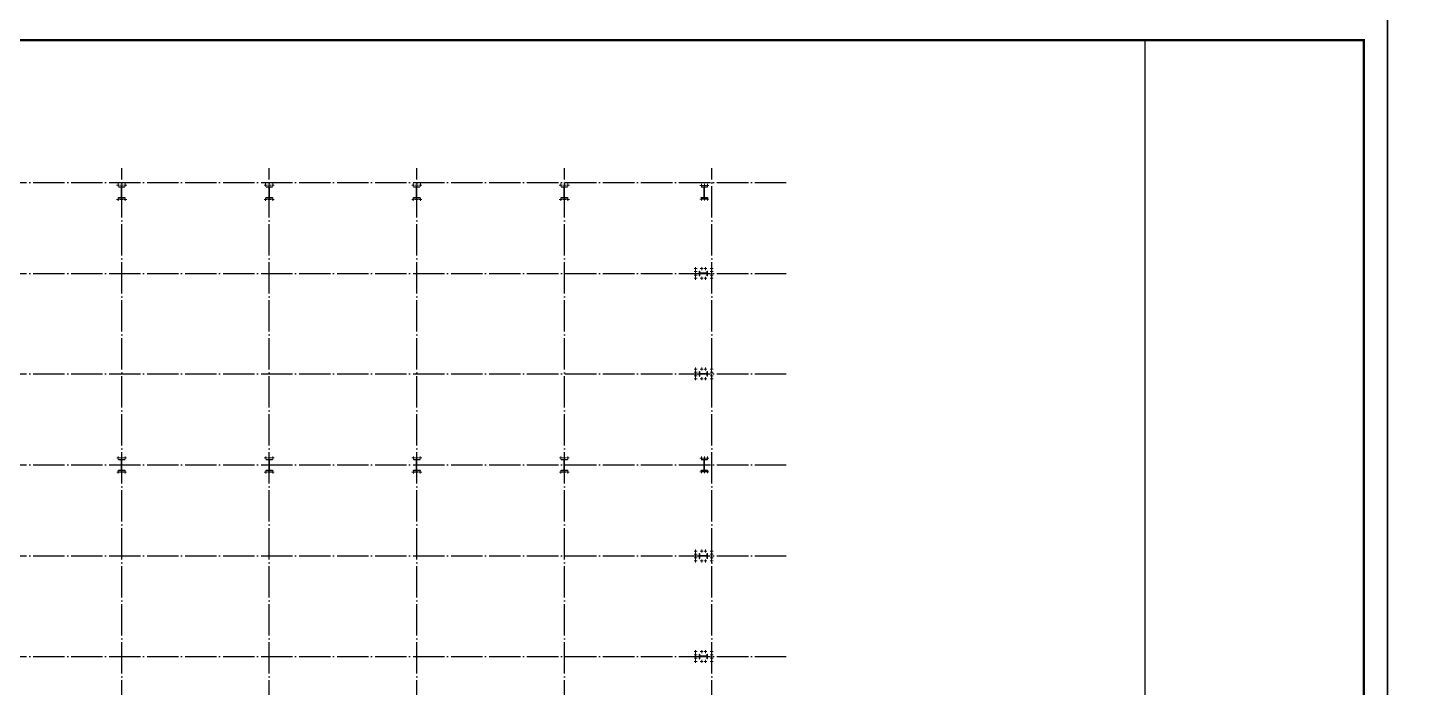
# Model space of a CAD drawing. Extents: x 95752 to 843522, y -411933 to 75567.
# Drawn here: x 358961 to 447410, y -56252 to -14245 of the extents above; entities that cross this region are included whole.
import ezdxf

# ---------------------------------------------------------------- set-up
doc = ezdxf.new("R2010")
doc.units = 0
doc.header["$LTSCALE"] = 1000
doc.header["$MEASUREMENT"] = 0
doc.linetypes.add('DOTE', pattern=[2.42, 2, -0.2, 0.02, -0.2])
doc.layers.add('10', color=7, linetype='Continuous', lineweight=18)
for name, color, linetype in [('C-粗线', 51, 'Continuous'), ('DOTE', 1, 'Continuous'), ('PUB_TITLE', 4, 'Continuous')]:
    doc.layers.add(name, color=color, linetype=linetype)

# ---------------------------------------------------------------- blocks, each defined once
blk = doc.blocks.new('钢柱模板')
at = {"layer": 'C-粗线', "color": 6}
for p, q in [((-163632, -203263), (-163632, -203275)), ((-163632, -203263), (-163232, -203263)), ((-163632, -203263), (-163632, -203275)), ((-163632, -203263), (-163232, -203263)), ((-163632, -203275), (-163232, -203275)), ((-163632, -203275), (-163232, -203275)), ((-163441, -203283), (-163449, -203275)), ((-163441, -203283), (-163449, -203275)), ((-163441, -203951), (-163441, -203275)), ((-163441, -203951), (-163441, -203275)), ((-163423, -203283), (-163415, -203275)), ((-163423, -203951), (-163423, -203275)), ((-163423, -203283), (-163415, -203275)), ((-163423, -203951), (-163423, -203275)), ((-163232, -203263), (-163232, -203275)), ((-163232, -203263), (-163232, -203275)), ((-154232, -203263), (-154232, -203275)), ((-154232, -203263), (-153832, -203263)), ((-154232, -203263), (-154232, -203275)), ((-154232, -203263), (-153832, -203263)), ((-154232, -203275), (-153832, -203275)), ((-154232, -203275), (-153832, -203275)), ((-154041, -203283), (-154049, -203275)), ((-154041, -203283), (-154049, -203275)), ((-154041, -203951), (-154041, -203275)), ((-154041, -203951), (-154041, -203275)), ((-154023, -203283), (-154015, -203275)), ((-154023, -203951), (-154023, -203275)), ((-154023, -203283), (-154015, -203275)), ((-154023, -203951), (-154023, -203275)), ((-153832, -203263), (-153832, -203275)), ((-153832, -203263), (-153832, -203275)), ((-144832, -203263), (-144832, -203275)), ((-144832, -203263), (-144432, -203263)), ((-144832, -203263), (-144832, -203275)), ((-144832, -203263), (-144432, -203263)), ((-144832, -203275), (-144432, -203275)), ((-144832, -203275), (-144432, -203275)), ((-144641, -203283), (-144649, -203275)), ((-144641, -203283), (-144649, -203275)), ((-144641, -203951), (-144641, -203275)), ((-144641, -203951), (-144641, -203275)), ((-144623, -203283), (-144615, -203275)), ((-144623, -203951), (-144623, -203275)), ((-144623, -203283), (-144615, -203275)), ((-144623, -203951), (-144623, -203275)), ((-144432, -203263), (-144432, -203275)), ((-144432, -203263), (-144432, -203275)), ((-135432, -203263), (-135432, -203275)), ((-135432, -203263), (-135032, -203263)), ((-135432, -203263), (-135432, -203275)), ((-135432, -203263), (-135032, -203263)), ((-135432, -203275), (-135032, -203275)), ((-135432, -203275), (-135032, -203275)), ((-135241, -203283), (-135249, -203275)), ((-135241, -203283), (-135249, -203275)), ((-135241, -203951), (-135241, -203275)), ((-135241, -203951), (-135241, -203275)), ((-135223, -203283), (-135215, -203275)), ((-135223, -203951), (-135223, -203275)), ((-135223, -203283), (-135215, -203275)), ((-135223, -203951), (-135223, -203275)), ((-135032, -203263), (-135032, -203275)), ((-135032, -203263), (-135032, -203275)), ((-126512, -203263), (-126512, -203275)), ((-126512, -203263), (-126112, -203263)), ((-126512, -203263), (-126512, -203275)), ((-126512, -203263), (-126112, -203263)), ((-126512, -203275), (-126112, -203275)), ((-126512, -203275), (-126112, -203275)), ((-126321, -203283), (-126329, -203275)), ((-126321, -203283), (-126329, -203275)), ((-126321, -203951), (-126321, -203275)), ((-126321, -203951), (-126321, -203275)), ((-126303, -203283), (-126295, -203275)), ((-126303, -203951), (-126303, -203275)), ((-126303, -203283), (-126295, -203275)), ((-126303, -203951), (-126303, -203275)), ((-126112, -203263), (-126112, -203275)), ((-126112, -203263), (-126112, -203275)), ((-163632, -203963), (-163632, -203951)), ((-163632, -203951), (-163232, -203951)), ((-163632, -203963), (-163632, -203951)), ((-163632, -203951), (-163232, -203951)), ((-163632, -203963), (-163232, -203963)), ((-163632, -203963), (-163232, -203963)), ((-163441, -203943), (-163449, -203951)), ((-163441, -203943), (-163449, -203951)), ((-163423, -203943), (-163415, -203951)), ((-163423, -203943), (-163415, -203951)), ((-163232, -203951), (-163232, -203963)), ((-163232, -203951), (-163232, -203963)), ((-154232, -203963), (-154232, -203951)), ((-154232, -203951), (-153832, -203951)), ((-154232, -203963), (-154232, -203951)), ((-154232, -203951), (-153832, -203951)), ((-154232, -203963), (-153832, -203963)), ((-154232, -203963), (-153832, -203963)), ((-154041, -203943), (-154049, -203951)), ((-154041, -203943), (-154049, -203951)), ((-154023, -203943), (-154015, -203951)), ((-154023, -203943), (-154015, -203951)), ((-153832, -203951), (-153832, -203963)), ((-153832, -203951), (-153832, -203963)), ((-144832, -203963), (-144832, -203951)), ((-144832, -203951), (-144432, -203951)), ((-144832, -203963), (-144832, -203951)), ((-144832, -203951), (-144432, -203951)), ((-144832, -203963), (-144432, -203963)), ((-144832, -203963), (-144432, -203963)), ((-144641, -203943), (-144649, -203951)), ((-144641, -203943), (-144649, -203951)), ((-144623, -203943), (-144615, -203951)), ((-144623, -203943), (-144615, -203951)), ((-144432, -203951), (-144432, -203963)), ((-144432, -203951), (-144432, -203963)), ((-135432, -203963), (-135432, -203951)), ((-135432, -203951), (-135032, -203951)), ((-135432, -203963), (-135432, -203951)), ((-135432, -203951), (-135032, -203951)), ((-135432, -203963), (-135032, -203963)), ((-135432, -203963), (-135032, -203963)), ((-135241, -203943), (-135249, -203951)), ((-135241, -203943), (-135249, -203951)), ((-135223, -203943), (-135215, -203951)), ((-135223, -203943), (-135215, -203951)), ((-135032, -203951), (-135032, -203963)), ((-135032, -203951), (-135032, -203963)), ((-126512, -203963), (-126512, -203951)), ((-126512, -203951), (-126112, -203951)), ((-126512, -203963), (-126512, -203951)), ((-126512, -203951), (-126112, -203951)), ((-126512, -203963), (-126112, -203963)), ((-126512, -203963), (-126112, -203963)), ((-126321, -203943), (-126329, -203951)), ((-126321, -203943), (-126329, -203951)), ((-126303, -203943), (-126295, -203951)), ((-126303, -203943), (-126295, -203951)), ((-126112, -203951), (-126112, -203963)), ((-126112, -203951), (-126112, -203963)), ((-126612, -208633), (-126600, -208633)), ((-126612, -208933), (-126612, -208633)), ((-126612, -208633), (-126600, -208633)), ((-126612, -208933), (-126612, -208633)), ((-126600, -208933), (-126600, -208633)), ((-126600, -208933), (-126600, -208633)), ((-126124, -208633), (-126112, -208633)), ((-126124, -208933), (-126124, -208633)), ((-126124, -208633), (-126112, -208633)), ((-126124, -208933), (-126124, -208633)), ((-126112, -208933), (-126112, -208633)), ((-126112, -208933), (-126112, -208633)), ((-126612, -208933), (-126600, -208933)), ((-126612, -208933), (-126600, -208933)), ((-126592, -208774), (-126600, -208766)), ((-126592, -208774), (-126600, -208766)), ((-126124, -208774), (-126600, -208774)), ((-126124, -208774), (-126600, -208774)), ((-126592, -208792), (-126600, -208800)), ((-126124, -208792), (-126600, -208792)), ((-126592, -208792), (-126600, -208800)), ((-126124, -208792), (-126600, -208792)), ((-126132, -208774), (-126124, -208766)), ((-126132, -208774), (-126124, -208766)), ((-126132, -208792), (-126124, -208800)), ((-126132, -208792), (-126124, -208800)), ((-126112, -208933), (-126124, -208933)), ((-126112, -208933), (-126124, -208933)), ((-126612, -215033), (-126600, -215033)), ((-126612, -215333), (-126612, -215033)), ((-126612, -215033), (-126600, -215033)), ((-126612, -215333), (-126612, -215033)), ((-126612, -215333), (-126600, -215333)), ((-126612, -215333), (-126600, -215333)), ((-126600, -215333), (-126600, -215033)), ((-126600, -215333), (-126600, -215033)), ((-126592, -215174), (-126600, -215166)), ((-126592, -215174), (-126600, -215166)), ((-126124, -215174), (-126600, -215174)), ((-126124, -215174), (-126600, -215174)), ((-126592, -215192), (-126600, -215200)), ((-126124, -215192), (-126600, -215192)), ((-126592, -215192), (-126600, -215200)), ((-126124, -215192), (-126600, -215192)), ((-126132, -215174), (-126124, -215166)), ((-126132, -215174), (-126124, -215166)), ((-126132, -215192), (-126124, -215200)), ((-126132, -215192), (-126124, -215200)), ((-126124, -215033), (-126112, -215033)), ((-126124, -215333), (-126124, -215033)), ((-126124, -215033), (-126112, -215033)), ((-126124, -215333), (-126124, -215033)), ((-126112, -215333), (-126124, -215333)), ((-126112, -215333), (-126124, -215333)), ((-126112, -215333), (-126112, -215033)), ((-126112, -215333), (-126112, -215033)), ((-163637, -220633), (-163637, -220645)), ((-163637, -220633), (-163227, -220633)), ((-163637, -220633), (-163637, -220645)), ((-163637, -220633), (-163227, -220633)), ((-163637, -220645), (-163227, -220645)), ((-163637, -220645), (-163227, -220645)), ((-163441, -220653), (-163449, -220645)), ((-163441, -220653), (-163449, -220645)), ((-163441, -221321), (-163441, -220645)), ((-163441, -221321), (-163441, -220645)), ((-163423, -220653), (-163415, -220645)), ((-163423, -221321), (-163423, -220645)), ((-163423, -220653), (-163415, -220645)), ((-163423, -221321), (-163423, -220645)), ((-163227, -220633), (-163227, -220645)), ((-163227, -220633), (-163227, -220645)), ((-154237, -220633), (-154237, -220645)), ((-154237, -220633), (-153827, -220633)), ((-154237, -220633), (-154237, -220645)), ((-154237, -220633), (-153827, -220633)), ((-154237, -220645), (-153827, -220645)), ((-154237, -220645), (-153827, -220645)), ((-154041, -220653), (-154049, -220645)), ((-154041, -220653), (-154049, -220645)), ((-154041, -221321), (-154041, -220645)), ((-154041, -221321), (-154041, -220645)), ((-154023, -220653), (-154015, -220645)), ((-154023, -221321), (-154023, -220645)), ((-154023, -220653), (-154015, -220645)), ((-154023, -221321), (-154023, -220645)), ((-153827, -220633), (-153827, -220645)), ((-153827, -220633), (-153827, -220645)), ((-144837, -220633), (-144837, -220645)), ((-144837, -220633), (-144427, -220633)), ((-144837, -220633), (-144837, -220645)), ((-144837, -220633), (-144427, -220633)), ((-144837, -220645), (-144427, -220645)), ((-144837, -220645), (-144427, -220645)), ((-144641, -220653), (-144649, -220645)), ((-144641, -220653), (-144649, -220645)), ((-144641, -221321), (-144641, -220645)), ((-144641, -221321), (-144641, -220645)), ((-144623, -220653), (-144615, -220645)), ((-144623, -221321), (-144623, -220645)), ((-144623, -220653), (-144615, -220645)), ((-144623, -221321), (-144623, -220645)), ((-144427, -220633), (-144427, -220645)), ((-144427, -220633), (-144427, -220645)), ((-135437, -220633), (-135437, -220645)), ((-135437, -220633), (-135027, -220633)), ((-135437, -220633), (-135437, -220645)), ((-135437, -220633), (-135027, -220633)), ((-135437, -220645), (-135027, -220645)), ((-135437, -220645), (-135027, -220645)), ((-135241, -220653), (-135249, -220645)), ((-135241, -220653), (-135249, -220645)), ((-135241, -221321), (-135241, -220645)), ((-135241, -221321), (-135241, -220645)), ((-135223, -220653), (-135215, -220645)), ((-135223, -221321), (-135223, -220645)), ((-135223, -220653), (-135215, -220645)), ((-135223, -221321), (-135223, -220645)), ((-135027, -220633), (-135027, -220645)), ((-135027, -220633), (-135027, -220645)), ((-126512, -220633), (-126512, -220645)), ((-126512, -220633), (-126112, -220633)), ((-126512, -220633), (-126512, -220645)), ((-126512, -220633), (-126112, -220633)), ((-126512, -220645), (-126112, -220645)), ((-126512, -220645), (-126112, -220645)), ((-126321, -220653), (-126329, -220645)), ((-126321, -220653), (-126329, -220645)), ((-126321, -221321), (-126321, -220645)), ((-126321, -221321), (-126321, -220645)), ((-126303, -220653), (-126295, -220645)), ((-126303, -221321), (-126303, -220645)), ((-126303, -220653), (-126295, -220645)), ((-126303, -221321), (-126303, -220645)), ((-126112, -220633), (-126112, -220645)), ((-126112, -220633), (-126112, -220645)), ((-163637, -221333), (-163637, -221321)), ((-163637, -221321), (-163227, -221321)), ((-163637, -221333), (-163637, -221321)), ((-163637, -221321), (-163227, -221321)), ((-163637, -221333), (-163227, -221333)), ((-163637, -221333), (-163227, -221333)), ((-163441, -221313), (-163449, -221321)), ((-163441, -221313), (-163449, -221321)), ((-163423, -221313), (-163415, -221321)), ((-163423, -221313), (-163415, -221321)), ((-163227, -221321), (-163227, -221333)), ((-163227, -221321), (-163227, -221333)), ((-154237, -221333), (-154237, -221321)), ((-154237, -221321), (-153827, -221321)), ((-154237, -221333), (-154237, -221321)), ((-154237, -221321), (-153827, -221321)), ((-154237, -221333), (-153827, -221333)), ((-154237, -221333), (-153827, -221333)), ((-154041, -221313), (-154049, -221321)), ((-154041, -221313), (-154049, -221321)), ((-154023, -221313), (-154015, -221321)), ((-154023, -221313), (-154015, -221321)), ((-153827, -221321), (-153827, -221333)), ((-153827, -221321), (-153827, -221333)), ((-144837, -221333), (-144837, -221321)), ((-144837, -221321), (-144427, -221321)), ((-144837, -221333), (-144837, -221321)), ((-144837, -221321), (-144427, -221321)), ((-144837, -221333), (-144427, -221333)), ((-144837, -221333), (-144427, -221333)), ((-144641, -221313), (-144649, -221321)), ((-144641, -221313), (-144649, -221321)), ((-144623, -221313), (-144615, -221321)), ((-144623, -221313), (-144615, -221321)), ((-144427, -221321), (-144427, -221333)), ((-144427, -221321), (-144427, -221333)), ((-135437, -221333), (-135437, -221321)), ((-135437, -221321), (-135027, -221321)), ((-135437, -221333), (-135437, -221321)), ((-135437, -221321), (-135027, -221321)), ((-135437, -221333), (-135027, -221333)), ((-135437, -221333), (-135027, -221333)), ((-135241, -221313), (-135249, -221321)), ((-135241, -221313), (-135249, -221321)), ((-135223, -221313), (-135215, -221321)), ((-135223, -221313), (-135215, -221321)), ((-135027, -221321), (-135027, -221333)), ((-135027, -221321), (-135027, -221333)), ((-126512, -221333), (-126512, -221321)), ((-126512, -221321), (-126112, -221321)), ((-126512, -221333), (-126512, -221321)), ((-126512, -221321), (-126112, -221321)), ((-126512, -221333), (-126112, -221333)), ((-126512, -221333), (-126112, -221333)), ((-126321, -221313), (-126329, -221321)), ((-126321, -221313), (-126329, -221321)), ((-126303, -221313), (-126295, -221321)), ((-126303, -221313), (-126295, -221321)), ((-126112, -221321), (-126112, -221333)), ((-126112, -221321), (-126112, -221333)), ((-126612, -226633), (-126600, -226633)), ((-126612, -226933), (-126612, -226633)), ((-126612, -226633), (-126600, -226633)), ((-126612, -226933), (-126612, -226633)), ((-126612, -226933), (-126600, -226933)), ((-126612, -226933), (-126600, -226933)), ((-126600, -226933), (-126600, -226633)), ((-126600, -226933), (-126600, -226633)), ((-126592, -226774), (-126600, -226766)), ((-126592, -226774), (-126600, -226766)), ((-126124, -226774), (-126600, -226774)), ((-126124, -226774), (-126600, -226774)), ((-126592, -226792), (-126600, -226800)), ((-126124, -226792), (-126600, -226792)), ((-126592, -226792), (-126600, -226800)), ((-126124, -226792), (-126600, -226792)), ((-126132, -226774), (-126124, -226766)), ((-126132, -226774), (-126124, -226766)), ((-126132, -226792), (-126124, -226800)), ((-126132, -226792), (-126124, -226800)), ((-126124, -226633), (-126112, -226633)), ((-126124, -226933), (-126124, -226633)), ((-126124, -226633), (-126112, -226633)), ((-126124, -226933), (-126124, -226633)), ((-126112, -226933), (-126124, -226933)), ((-126112, -226933), (-126124, -226933)), ((-126112, -226933), (-126112, -226633)), ((-126112, -226933), (-126112, -226633)), ((-126612, -233033), (-126600, -233033)), ((-126612, -233333), (-126612, -233033)), ((-126612, -233033), (-126600, -233033)), ((-126612, -233333), (-126612, -233033)), ((-126612, -233333), (-126600, -233333)), ((-126612, -233333), (-126600, -233333)), ((-126600, -233333), (-126600, -233033)), ((-126600, -233333), (-126600, -233033)), ((-126592, -233174), (-126600, -233166)), ((-126592, -233174), (-126600, -233166)), ((-126124, -233174), (-126600, -233174)), ((-126124, -233174), (-126600, -233174)), ((-126592, -233192), (-126600, -233200)), ((-126124, -233192), (-126600, -233192)), ((-126592, -233192), (-126600, -233200)), ((-126124, -233192), (-126600, -233192)), ((-126132, -233174), (-126124, -233166)), ((-126132, -233174), (-126124, -233166)), ((-126132, -233192), (-126124, -233200)), ((-126132, -233192), (-126124, -233200)), ((-126124, -233033), (-126112, -233033)), ((-126124, -233333), (-126124, -233033)), ((-126124, -233033), (-126112, -233033)), ((-126124, -233333), (-126124, -233033)), ((-126112, -233333), (-126124, -233333)), ((-126112, -233333), (-126124, -233333)), ((-126112, -233333), (-126112, -233033)), ((-126112, -233333), (-126112, -233033))]:
    blk.add_line(p, q, dxfattribs=at)
blk = doc.blocks.new('zw-02')
at = {"layer": 'DOTE', "linetype": 'DOTE'}
for p, q in [((364943, 4846), (364943, 63646)), ((374343, 4846), (374343, 63646)), ((383743, 4846), (383743, 63646)), ((393143, 4846), (393143, 63646)), ((402543, 4846), (402543, 63646)), ((303643, 62746), (407443, 62746)), ((303643, 56946), (407443, 56946)), ((303643, 50546), (407443, 50546)), ((303643, 44746), (407443, 44746)), ((303643, 38946), (407443, 38946)), ((303643, 32546), (407443, 32546))]:
    blk.add_line(p, q, dxfattribs=at)
blk = doc.blocks.new('ee')
at = {"layer": '10', "color": 3}
for p, q in [((308657, -65583), (308469, -65583)), ((308657, -65779), (308469, -65779)), ((308657, -66007), (308469, -66007)), ((308657, -66203), (308469, -66203)), ((308563, -65488), (308563, -65677)), ((308563, -65684), (308563, -65873)), ((308563, -66101), (308563, -65912)), ((308563, -66297), (308563, -66108)), ((309046, -65583), (308858, -65583)), ((309046, -66203), (308858, -66203)), ((308952, -65488), (308952, -65677)), ((308952, -66297), (308952, -66108)), ((309100, -65583), (309288, -65583)), ((309100, -66203), (309288, -66203)), ((309194, -65488), (309194, -65677)), ((309194, -66297), (309194, -66108)), ((309489, -65583), (309677, -65583)), ((309489, -65779), (309677, -65779)), ((309489, -66007), (309677, -66007)), ((309489, -66203), (309677, -66203)), ((309583, -65488), (309583, -65677)), ((309583, -65684), (309583, -65873)), ((309583, -66101), (309583, -65912)), ((309583, -66297), (309583, -66108))]:
    blk.add_line(p, q, dxfattribs=at)
at = {"layer": '10', "color": 3, "const_width": 42}
for points in [[(308584, -65583, 1), (308542, -65583, 1), (308584, -65583, 1)], [(308584, -65779, 1), (308542, -65779, 1), (308584, -65779, 1)], [(308584, -66007, -1), (308542, -66007, -1), (308584, -66007, -1)], [(308584, -66203, -1), (308542, -66203, -1), (308584, -66203, -1)], [(308973, -65583, 1), (308931, -65583, 1), (308973, -65583, 1)], [(308973, -66203, -1), (308931, -66203, -1), (308973, -66203, -1)], [(309173, -65583, -1), (309215, -65583, -1), (309173, -65583, -1)], [(309173, -66203, 1), (309215, -66203, 1), (309173, -66203, 1)], [(309562, -65583, -1), (309604, -65583, -1), (309562, -65583, -1)], [(309562, -65779, -1), (309604, -65779, -1), (309562, -65779, -1)], [(309562, -66007, 1), (309604, -66007, 1), (309562, -66007, 1)], [(309562, -66203, 1), (309604, -66203, 1), (309562, -66203, 1)]]:
    blk.add_lwpolyline(points, format="xyb", close=True, dxfattribs=at)
blk = doc.blocks.new('aa')
at = {"layer": '10', "color": 3}
for p, q in [((317619, -24268), (317807, -24268)), ((317713, -24362), (317713, -24173)), ((317849, -24268), (318037, -24268)), ((317943, -24362), (317943, -24173)), ((318267, -24268), (318079, -24268)), ((318173, -24362), (318173, -24173)), ((317619, -25178), (317807, -25178)), ((317713, -25083), (317713, -25272)), ((317849, -25178), (318037, -25178)), ((317943, -25083), (317943, -25272)), ((318267, -25178), (318079, -25178)), ((318173, -25083), (318173, -25272))]:
    blk.add_line(p, q, dxfattribs=at)
at = {"layer": '10', "color": 3, "const_width": 42}
for points in [[(317692, -24268, 1), (317734, -24268, 1), (317692, -24268, 1)], [(317922, -24268, 1), (317964, -24268, 1), (317922, -24268, 1)], [(318194, -24268, -1), (318152, -24268, -1), (318194, -24268, -1)], [(317692, -25178, -1), (317734, -25178, -1), (317692, -25178, -1)], [(317922, -25178, -1), (317964, -25178, -1), (317922, -25178, -1)], [(318194, -25178, 1), (318152, -25178, 1), (318194, -25178, 1)]]:
    blk.add_lwpolyline(points, format="xyb", close=True, dxfattribs=at)
blk = doc.blocks.new('bb')
at = {"layer": '10', "color": 3}
for p, q in [((317723, -41737), (317723, -41548)), ((317943, -41737), (317943, -41548)), ((318163, -41737), (318163, -41548)), ((317629, -41643), (317817, -41643)), ((317723, -42448), (317723, -42637)), ((317849, -41643), (318037, -41643)), ((317943, -42448), (317943, -42637)), ((318069, -41643), (318257, -41643)), ((318163, -42448), (318163, -42637)), ((317629, -42543), (317817, -42543)), ((317849, -42543), (318037, -42543)), ((318069, -42543), (318257, -42543))]:
    blk.add_line(p, q, dxfattribs=at)
at = {"layer": '10', "color": 3, "const_width": 42}
for points in [[(317702, -41643, 1), (317744, -41643, 1), (317702, -41643, 1)], [(317922, -41643, 1), (317964, -41643, 1), (317922, -41643, 1)], [(318142, -41643, 1), (318184, -41643, 1), (318142, -41643, 1)], [(317702, -42543, -1), (317744, -42543, -1), (317702, -42543, -1)], [(317922, -42543, -1), (317964, -42543, -1), (317922, -42543, -1)], [(318142, -42543, -1), (318184, -42543, -1), (318142, -42543, -1)]]:
    blk.add_lwpolyline(points, format="xyb", close=True, dxfattribs=at)
blk = doc.blocks.new('cc')
at = {"layer": '10', "color": 3}
for p, q in [((308739, -24288), (308927, -24288)), ((308833, -24382), (308833, -24193)), ((308929, -24288), (309117, -24288)), ((309023, -24382), (309023, -24193)), ((309307, -24288), (309119, -24288)), ((309213, -24382), (309213, -24193)), ((308739, -25158), (308927, -25158)), ((308833, -25063), (308833, -25252)), ((308929, -25158), (309117, -25158)), ((309023, -25063), (309023, -25252)), ((309307, -25158), (309119, -25158)), ((309213, -25063), (309213, -25252))]:
    blk.add_line(p, q, dxfattribs=at)
at = {"layer": '10', "color": 3, "const_width": 42}
for points in [[(308812, -24288, 1), (308854, -24288, 1), (308812, -24288, 1)], [(309002, -24288, 1), (309044, -24288, 1), (309002, -24288, 1)], [(309234, -24288, -1), (309192, -24288, -1), (309234, -24288, -1)], [(308812, -25158, -1), (308854, -25158, -1), (308812, -25158, -1)], [(309002, -25158, -1), (309044, -25158, -1), (309002, -25158, -1)], [(309234, -25158, 1), (309192, -25158, 1), (309234, -25158, 1)]]:
    blk.add_lwpolyline(points, format="xyb", close=True, dxfattribs=at)

msp = doc.modelspace()

# ---------------------------------------------------------------- linework, layer by layer
at = {"color": 2}
msp.add_lwpolyline([(430122.7, -101133), (444072.7, -101133), (444072.7, -15033), (430122.7, -15033)], close=True, dxfattribs=at)
at = {"layer": 'PUB_TITLE'}
for points in [[(287922.7, -102633), (445572.7, -102633), (445572.7, -13533), (287922.7, -13533)], [(445572.7, -102633), (603222.7, -102633), (603222.7, -13533), (445572.7, -13533)]]:
    msp.add_lwpolyline(points, close=True, dxfattribs=at)
at = {"layer": 'PUB_TITLE', "const_width": 150}
msp.add_lwpolyline([(291672.7, -101133), (444072.7, -101133), (444072.7, -15033), (291672.7, -15033)], close=True, dxfattribs=at)

# ---------------------------------------------------------------- block references
for name, p in [('zw-02', (0, -86838.5)), ('钢柱模板', (528374.3, 178890.9)), ('aa', (47000, 0)), ('aa', (56400, 0)), ('aa', (65800, 0)), ('aa', (75200, 0)), ('cc', (93040, 0)), ('bb', (47000, 0)), ('bb', (56400, 0)), ('bb', (65800, 0)), ('bb', (75200, 0)), ('cc', (93040, -17370))]:
    msp.add_blockref(name, p)
at = {"xscale": -1}
for p in [(711085.6, 36000), (711085.6, 29600), (711085.6, 18000), (711085.6, 11600)]:
    msp.add_blockref('ee', p, dxfattribs=at)

doc.saveas('drawing.dxf')
